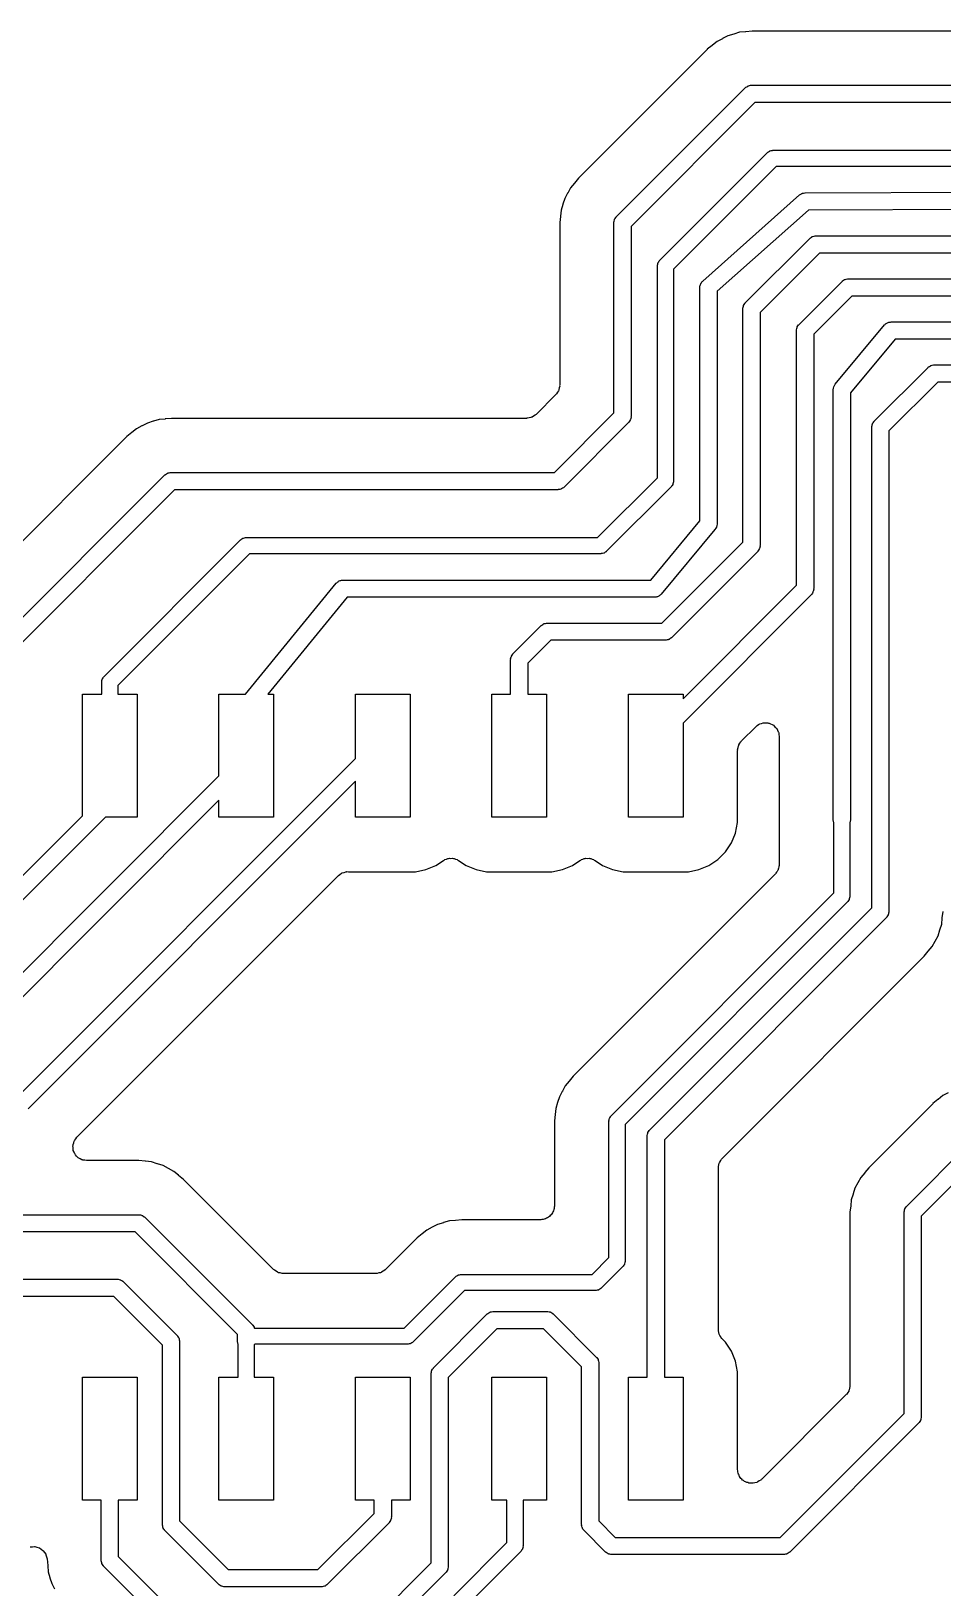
# Model space of a CAD drawing. Extents: x 164 to 228.7, y -128.7 to -69.
# Drawn here: x 196 to 204.48, y -93.69 to -79.22 of the extents above; entities that cross this region are included whole.
import ezdxf

# ---------------------------------------------------------------- set-up
doc = ezdxf.new("R2010")
doc.units = 0
doc.header["$MEASUREMENT"] = 0
doc.layers.add('BLACK', color=7, linetype='CONTINUOUS')

msp = doc.modelspace()

# ---------------------------------------------------------------- linework, layer by layer
at = {"layer": 'Black'}
for p, q in [((202.43, -79.2871), (202.38, -79.313)), ((202.431, -79.2867), (202.43, -79.2871)), ((202.481, -79.2601), (202.431, -79.2865)), ((202.431, -79.2865), (202.431, -79.2867)), ((202.535, -79.2444), (202.481, -79.2601)), ((202.536, -79.244), (202.535, -79.2441)), ((202.535, -79.2441), (202.535, -79.2444)), ((202.59, -79.2278), (202.536, -79.244)), ((202.646, -79.2229), (202.59, -79.2278)), ((202.647, -79.2227), (202.646, -79.2229)), ((202.706, -79.217), (202.647, -79.2228)), ((202.647, -79.2228), (202.647, -79.2227)), ((212.5, -79.217), (202.706, -79.217)), ((202.287, -79.3881), (201.092, -80.5834)), ((202.289, -79.3867), (202.287, -79.3881)), ((202.336, -79.3493), (202.289, -79.3861)), ((202.289, -79.3861), (202.289, -79.3866)), ((202.289, -79.3866), (202.289, -79.3866)), ((202.289, -79.3866), (202.289, -79.3867)), ((202.337, -79.3485), (202.336, -79.3488)), ((202.336, -79.3488), (202.336, -79.3493)), ((202.38, -79.313), (202.337, -79.3485)), ((202.643, -79.7434), (202.646, -79.7414)), ((202.646, -79.7414), (202.649, -79.7387)), ((202.649, -79.7387), (202.658, -79.7335)), ((202.658, -79.7335), (202.666, -79.7275)), ((202.666, -79.7275), (202.67, -79.7266)), ((202.67, -79.7266), (202.673, -79.7248)), ((202.673, -79.7248), (202.683, -79.723)), ((202.683, -79.723), (202.693, -79.7203)), ((202.693, -79.7203), (202.697, -79.7206)), ((202.697, -79.7206), (202.7, -79.72)), ((202.7, -79.72), (212.5, -79.72)), ((201.443, -80.9434), (202.643, -79.7434)), ((202.733, -79.88), (201.58, -81.0331)), ((212.467, -79.88), (202.733, -79.88)), ((201.847, -81.347), (202.847, -80.347)), ((202.847, -80.347), (202.85, -80.3451)), ((202.85, -80.3451), (202.852, -80.3425)), ((202.852, -80.3425), (202.86, -80.3376)), ((202.86, -80.3376), (202.868, -80.332)), ((202.868, -80.332), (202.871, -80.3312)), ((202.871, -80.3312), (202.874, -80.3295)), ((202.874, -80.3295), (202.884, -80.3278)), ((202.884, -80.3278), (202.893, -80.3253)), ((202.893, -80.3253), (202.897, -80.3256)), ((202.897, -80.3256), (202.9, -80.325)), ((202.9, -80.325), (212, -80.325)), ((201.092, -80.5834), (201.054, -80.6292)), ((202.931, -80.475), (201.975, -81.4311)), ((211.969, -80.475), (202.931, -80.475)), ((200.99, -80.724), (200.963, -80.7733)), ((200.991, -80.7234), (200.99, -80.724)), ((201.017, -80.6733), (200.991, -80.7229)), ((200.991, -80.7229), (200.991, -80.7234)), ((201.054, -80.6302), (201.017, -80.6733)), ((201.054, -80.6292), (201.054, -80.6297)), ((201.054, -80.6297), (201.054, -80.6302)), ((202.247, -81.5402), (203.147, -80.7402)), ((203.147, -80.7402), (203.148, -80.7397)), ((203.148, -80.7389), (203.16, -80.7324)), ((203.148, -80.7397), (203.148, -80.7389)), ((203.16, -80.7324), (203.171, -80.7256)), ((203.171, -80.7256), (203.172, -80.7254)), ((203.172, -80.7249), (203.185, -80.7226)), ((203.172, -80.7254), (203.172, -80.7249)), ((203.185, -80.7226), (203.198, -80.72)), ((203.198, -80.72), (203.199, -80.7202)), ((203.199, -80.7202), (203.2, -80.72)), ((203.2, -80.72), (211.828, -80.6929)), ((200.929, -80.8818), (200.924, -80.9377)), ((200.946, -80.8283), (200.929, -80.8818)), ((200.947, -80.827), (200.946, -80.8276)), ((200.946, -80.8276), (200.946, -80.8283)), ((200.963, -80.7733), (200.947, -80.827)), ((203.231, -80.8799), (202.38, -81.6359)), ((211.794, -80.853), (203.231, -80.8799)), ((200.924, -80.939), (200.917, -80.9976)), ((200.917, -80.9976), (200.917, -80.9983)), ((200.917, -80.9983), (200.917, -80.9984)), ((200.917, -80.9984), (200.917, -80.9985)), ((200.917, -80.9985), (200.917, -81.0004)), ((200.917, -81.0004), (200.917, -82.5059)), ((200.924, -80.9377), (200.924, -80.9383)), ((200.924, -80.9383), (200.924, -80.939)), ((201.42, -80.993), (201.423, -80.9829)), ((201.421, -80.9965), (201.42, -80.993)), ((201.42, -81), (201.421, -80.9965)), ((201.42, -82.7669), (201.42, -81)), ((201.423, -80.9829), (201.425, -80.9726)), ((201.425, -80.9726), (201.427, -80.9696)), ((201.427, -80.9662), (201.433, -80.9576)), ((201.427, -80.9696), (201.427, -80.9662)), ((201.433, -80.9576), (201.439, -80.9486)), ((201.439, -80.9486), (201.441, -80.9463)), ((201.441, -80.9463), (201.443, -80.9434)), ((201.58, -81.0331), (201.58, -82.8)), ((202.643, -81.7434), (203.243, -81.1434)), ((203.243, -81.1434), (203.246, -81.1414)), ((203.246, -81.1414), (203.249, -81.1387)), ((203.249, -81.1387), (203.258, -81.1335)), ((203.258, -81.1335), (203.266, -81.1275)), ((203.266, -81.1275), (203.27, -81.1266)), ((203.27, -81.1266), (203.273, -81.1248)), ((203.273, -81.1248), (203.283, -81.123)), ((203.283, -81.123), (203.293, -81.1203)), ((203.293, -81.1203), (203.297, -81.1206)), ((203.297, -81.1206), (203.3, -81.12)), ((203.3, -81.12), (211.6, -81.12)), ((203.333, -81.28), (202.78, -81.8331)), ((211.567, -81.28), (203.333, -81.28)), ((201.825, -81.3935), (201.828, -81.384)), ((201.826, -81.3967), (201.825, -81.3935)), ((201.825, -81.4), (201.826, -81.3967)), ((201.825, -83.3689), (201.825, -81.4)), ((201.828, -81.384), (201.83, -81.3743)), ((201.83, -81.3743), (201.831, -81.3715)), ((201.831, -81.3715), (201.832, -81.3683)), ((201.832, -81.3683), (201.838, -81.3603)), ((201.838, -81.3603), (201.843, -81.3518)), ((201.843, -81.3518), (201.845, -81.3497)), ((201.845, -81.3497), (201.847, -81.347)), ((201.975, -81.4311), (201.975, -83.4)), ((202.22, -81.6), (202.221, -81.5942)), ((202.22, -83.771), (202.22, -81.6)), ((202.221, -81.5884), (202.223, -81.5806)), ((202.221, -81.5942), (202.221, -81.5884)), ((202.223, -81.5806), (202.225, -81.5726)), ((202.225, -81.5726), (202.228, -81.5676)), ((202.228, -81.5676), (202.23, -81.562)), ((202.23, -81.562), (202.235, -81.5556)), ((202.235, -81.5556), (202.239, -81.5486)), ((202.239, -81.5486), (202.243, -81.5448)), ((202.243, -81.5448), (202.247, -81.5402)), ((203.143, -81.9434), (203.543, -81.5434)), ((203.543, -81.5434), (203.546, -81.5414)), ((203.546, -81.5414), (203.549, -81.5387)), ((203.549, -81.5387), (203.558, -81.5335)), ((203.558, -81.5335), (203.566, -81.5275)), ((203.566, -81.5275), (203.57, -81.5266)), ((203.57, -81.5266), (203.573, -81.5248)), ((203.573, -81.5248), (203.583, -81.523)), ((203.583, -81.523), (203.593, -81.5203)), ((203.593, -81.5203), (203.597, -81.5206)), ((203.597, -81.5206), (203.6, -81.52)), ((203.6, -81.52), (211.4, -81.52)), ((202.38, -81.6359), (202.38, -83.8)), ((202.627, -81.7662), (202.633, -81.7576)), ((202.627, -81.7696), (202.627, -81.7662)), ((202.633, -81.7576), (202.639, -81.7486)), ((202.639, -81.7486), (202.641, -81.7463)), ((202.641, -81.7463), (202.643, -81.7434)), ((203.633, -81.68), (203.28, -82.0331)), ((211.367, -81.68), (203.633, -81.68)), ((202.62, -81.793), (202.623, -81.7829)), ((202.621, -81.7965), (202.62, -81.793)), ((202.62, -81.8), (202.621, -81.7965)), ((202.62, -83.9669), (202.62, -81.8)), ((202.623, -81.7829), (202.625, -81.7726)), ((202.625, -81.7726), (202.627, -81.7696)), ((202.78, -81.8331), (202.78, -84)), ((203.12, -81.993), (203.123, -81.9829)), ((203.121, -81.9965), (203.12, -81.993)), ((203.12, -82), (203.121, -81.9965)), ((203.12, -84.3669), (203.12, -82)), ((203.123, -81.9829), (203.125, -81.9726)), ((203.125, -81.9726), (203.127, -81.9696)), ((203.127, -81.9662), (203.133, -81.9576)), ((203.127, -81.9696), (203.127, -81.9662)), ((203.133, -81.9576), (203.139, -81.9486)), ((203.139, -81.9486), (203.141, -81.9463)), ((203.141, -81.9463), (203.143, -81.9434)), ((203.28, -82.0331), (203.28, -84.4)), ((203.48, -82.4996), (203.939, -81.9488)), ((203.939, -81.9488), (203.944, -81.9442)), ((203.944, -81.9442), (203.949, -81.9387)), ((203.949, -81.9387), (203.955, -81.9353)), ((203.955, -81.9353), (203.96, -81.9309)), ((203.96, -81.9309), (203.966, -81.9284)), ((203.966, -81.9284), (203.973, -81.9248)), ((203.973, -81.9248), (203.979, -81.9236)), ((203.979, -81.9236), (203.986, -81.9213)), ((203.986, -81.9213), (203.993, -81.9212)), ((203.993, -81.9212), (204, -81.92)), ((204, -81.92), (211.2, -81.92)), ((204.037, -82.08), (203.621, -82.5798)), ((211.167, -82.08), (204.037, -82.08)), ((203.843, -82.8434), (204.343, -82.3434)), ((204.343, -82.3434), (204.346, -82.3414)), ((204.346, -82.3414), (204.349, -82.3387)), ((204.349, -82.3387), (204.358, -82.3335)), ((204.358, -82.3335), (204.366, -82.3275)), ((204.366, -82.3275), (204.37, -82.3266)), ((204.37, -82.3266), (204.373, -82.3248)), ((204.373, -82.3248), (204.383, -82.323)), ((204.383, -82.323), (204.393, -82.3203)), ((204.393, -82.3203), (204.397, -82.3206)), ((204.397, -82.3206), (204.4, -82.32)), ((204.4, -82.32), (211.1, -82.32)), ((204.433, -82.48), (203.98, -82.9331)), ((211.067, -82.48), (204.433, -82.48)), ((200.88, -82.5957), (200.696, -82.7798)), ((200.883, -82.5911), (200.88, -82.5957)), ((200.887, -82.5875), (200.883, -82.5911)), ((200.896, -82.5732), (200.887, -82.5875)), ((200.905, -82.5596), (200.896, -82.5732)), ((200.907, -82.5542), (200.905, -82.5596)), ((200.909, -82.5493), (200.907, -82.5542)), ((200.912, -82.533), (200.909, -82.5493)), ((200.917, -82.517), (200.912, -82.533)), ((200.917, -82.5059), (200.916, -82.5114)), ((200.916, -82.5114), (200.917, -82.517)), ((203.461, -82.5508), (203.463, -82.5374)), ((203.461, -86.55), (203.461, -82.5508)), ((203.463, -82.5374), (203.466, -82.5237)), ((203.466, -82.5235), (203.473, -82.5116)), ((203.466, -82.5236), (203.466, -82.5235)), ((203.466, -82.5237), (203.466, -82.5236)), ((203.473, -82.5116), (203.48, -82.4996)), ((203.621, -82.5798), (203.621, -86.55)), ((200.696, -82.7798), (200.691, -82.783)), ((200.867, -83.32), (201.42, -82.7669)), ((196.98, -82.913), (196.937, -82.9485)), ((197.03, -82.8871), (196.98, -82.913)), ((197.031, -82.8867), (197.03, -82.8871)), ((197.081, -82.8601), (197.031, -82.8865)), ((197.031, -82.8865), (197.031, -82.8867)), ((197.135, -82.8444), (197.081, -82.8601)), ((197.136, -82.844), (197.135, -82.8441)), ((197.135, -82.8441), (197.135, -82.8444)), ((197.19, -82.8278), (197.136, -82.844)), ((197.246, -82.8229), (197.19, -82.8278)), ((197.247, -82.8228), (197.246, -82.8227)), ((197.246, -82.8227), (197.246, -82.8229)), ((197.306, -82.817), (197.247, -82.8228)), ((200.606, -82.817), (197.306, -82.817)), ((200.611, -82.816), (200.606, -82.817)), ((200.617, -82.8165), (200.611, -82.816)), ((200.633, -82.8122), (200.617, -82.8165)), ((200.649, -82.8093), (200.633, -82.8122)), ((200.654, -82.8065), (200.649, -82.8093)), ((200.66, -82.8051), (200.654, -82.8065)), ((200.673, -82.7956), (200.66, -82.8051)), ((200.688, -82.7873), (200.673, -82.7956)), ((200.691, -82.783), (200.688, -82.7873)), ((201.557, -82.8566), (200.957, -83.4566)), ((201.559, -82.8537), (201.557, -82.8566)), ((201.561, -82.8514), (201.559, -82.8537)), ((201.567, -82.8424), (201.561, -82.8514)), ((201.573, -82.8338), (201.567, -82.8424)), ((201.575, -82.8274), (201.573, -82.8304)), ((201.573, -82.8304), (201.573, -82.8338)), ((201.577, -82.8171), (201.575, -82.8274)), ((201.58, -82.807), (201.577, -82.8171)), ((201.58, -82.8), (201.579, -82.8035)), ((201.579, -82.8035), (201.58, -82.807)), ((203.82, -82.893), (203.823, -82.8829)), ((203.821, -82.8965), (203.82, -82.893)), ((203.82, -82.9), (203.821, -82.8965)), ((203.82, -87.3669), (203.82, -82.9)), ((203.823, -82.8829), (203.825, -82.8726)), ((203.825, -82.8726), (203.827, -82.8696)), ((203.827, -82.8662), (203.833, -82.8576)), ((203.827, -82.8696), (203.827, -82.8662)), ((203.833, -82.8576), (203.839, -82.8486)), ((203.839, -82.8486), (203.841, -82.8463)), ((203.841, -82.8463), (203.843, -82.8434)), ((196.887, -82.988), (195.052, -84.8234)), ((196.889, -82.9867), (196.887, -82.988)), ((196.936, -82.9493), (196.889, -82.9861)), ((196.889, -82.9861), (196.889, -82.9866)), ((196.889, -82.9866), (196.889, -82.9866)), ((196.889, -82.9866), (196.889, -82.9867)), ((196.937, -82.9485), (196.936, -82.9488)), ((196.936, -82.9488), (196.936, -82.9493)), ((203.98, -82.9331), (203.98, -87.4)), ((195.403, -85.1834), (197.243, -83.3434)), ((197.243, -83.3434), (197.246, -83.3414)), ((197.246, -83.3414), (197.249, -83.3387)), ((197.249, -83.3387), (197.258, -83.3335)), ((197.258, -83.3335), (197.266, -83.3275)), ((197.266, -83.3275), (197.27, -83.3266)), ((197.27, -83.3266), (197.273, -83.3248)), ((197.273, -83.3248), (197.283, -83.323)), ((197.283, -83.323), (197.293, -83.3203)), ((197.293, -83.3203), (197.297, -83.3206)), ((197.297, -83.3206), (197.3, -83.32)), ((197.3, -83.32), (200.867, -83.32)), ((197.333, -83.48), (195.54, -85.2731)), ((200.9, -83.48), (197.333, -83.48)), ((200.903, -83.4794), (200.9, -83.48)), ((200.907, -83.4797), (200.903, -83.4794)), ((200.917, -83.477), (200.907, -83.4797)), ((200.927, -83.4752), (200.917, -83.477)), ((200.93, -83.4734), (200.927, -83.4752)), ((200.934, -83.4725), (200.93, -83.4734)), ((200.942, -83.4665), (200.934, -83.4725)), ((200.951, -83.4613), (200.942, -83.4665)), ((200.954, -83.4586), (200.951, -83.4613)), ((200.957, -83.4566), (200.954, -83.4586)), ((201.269, -83.925), (201.825, -83.3689)), ((201.953, -83.453), (201.353, -84.053)), ((201.955, -83.4503), (201.953, -83.453)), ((201.957, -83.4482), (201.955, -83.4503)), ((201.962, -83.4397), (201.957, -83.4482)), ((201.968, -83.4317), (201.962, -83.4397)), ((201.969, -83.4285), (201.968, -83.4317)), ((201.97, -83.4257), (201.969, -83.4285)), ((201.972, -83.416), (201.97, -83.4257)), ((201.975, -83.4065), (201.972, -83.416)), ((201.975, -83.4), (201.974, -83.4033)), ((201.974, -83.4033), (201.975, -83.4065)), ((201.763, -84.32), (202.22, -83.771)), ((197.952, -83.9425), (197.96, -83.9376)), ((197.96, -83.9376), (197.968, -83.932)), ((197.968, -83.932), (197.971, -83.9312)), ((197.971, -83.9312), (197.974, -83.9295)), ((197.974, -83.9295), (197.984, -83.9278)), ((197.984, -83.9278), (197.993, -83.9253)), ((197.993, -83.9253), (197.997, -83.9256)), ((197.997, -83.9256), (198, -83.925)), ((198, -83.925), (201.269, -83.925)), ((202.361, -83.8514), (201.861, -84.4512)), ((202.368, -83.8393), (202.361, -83.8512)), ((202.361, -83.8512), (202.361, -83.8514)), ((202.375, -83.8274), (202.368, -83.8393)), ((202.378, -83.8134), (202.375, -83.8271)), ((202.375, -83.8271), (202.375, -83.8272)), ((202.375, -83.8272), (202.375, -83.8274)), ((202.38, -83.8), (202.378, -83.8134)), ((196.677, -85.217), (197.947, -83.947)), ((198.031, -84.075), (196.805, -85.3011)), ((197.947, -83.947), (197.95, -83.9451)), ((197.95, -83.9451), (197.952, -83.9425)), ((201.3, -84.075), (198.031, -84.075)), ((201.303, -84.0744), (201.3, -84.075)), ((201.307, -84.0747), (201.303, -84.0744)), ((201.316, -84.0722), (201.307, -84.0747)), ((201.326, -84.0705), (201.316, -84.0722)), ((201.329, -84.0688), (201.326, -84.0705)), ((201.332, -84.068), (201.329, -84.0688)), ((201.34, -84.0624), (201.332, -84.068)), ((201.348, -84.0575), (201.34, -84.0624)), ((201.35, -84.0549), (201.348, -84.0575)), ((201.353, -84.053), (201.35, -84.0549)), ((201.867, -84.72), (202.62, -83.9669)), ((202.757, -84.0566), (201.957, -84.8566)), ((202.759, -84.0537), (202.757, -84.0566)), ((202.761, -84.0514), (202.759, -84.0537)), ((202.767, -84.0424), (202.761, -84.0514)), ((202.773, -84.0338), (202.767, -84.0424)), ((202.775, -84.0274), (202.773, -84.0304)), ((202.773, -84.0304), (202.773, -84.0338)), ((202.777, -84.0171), (202.775, -84.0274)), ((202.78, -84.007), (202.777, -84.0171)), ((202.78, -84), (202.779, -84.0035)), ((202.779, -84.0035), (202.78, -84.007)), ((197.994, -85.3805), (198.838, -84.3493)), ((198.838, -84.3493), (198.844, -84.3445)), ((198.844, -84.3445), (198.849, -84.3387)), ((198.849, -84.3387), (198.854, -84.3355)), ((198.854, -84.3355), (198.859, -84.3312)), ((198.859, -84.3312), (198.866, -84.3286)), ((198.866, -84.3286), (198.873, -84.3248)), ((198.873, -84.3248), (198.879, -84.3237)), ((198.879, -84.3237), (198.885, -84.3214)), ((198.885, -84.3214), (198.893, -84.3213)), ((198.893, -84.3213), (198.9, -84.32)), ((198.9, -84.32), (201.763, -84.32)), ((202.064, -85.4229), (203.12, -84.3669)), ((198.938, -84.48), (198.201, -85.3805)), ((201.8, -84.48), (198.938, -84.48)), ((201.807, -84.4788), (201.8, -84.48)), ((201.814, -84.4787), (201.807, -84.4788)), ((201.821, -84.4764), (201.814, -84.4787)), ((201.827, -84.4752), (201.821, -84.4764)), ((201.834, -84.4716), (201.827, -84.4752)), ((201.84, -84.4691), (201.834, -84.4716)), ((201.845, -84.4647), (201.84, -84.4691)), ((201.851, -84.4613), (201.845, -84.4647)), ((201.856, -84.4558), (201.851, -84.4613)), ((201.861, -84.4512), (201.856, -84.4558)), ((203.257, -84.4566), (202.064, -85.6491)), ((203.259, -84.4537), (203.257, -84.4566)), ((203.261, -84.4514), (203.259, -84.4537)), ((203.267, -84.4424), (203.261, -84.4514)), ((203.273, -84.4338), (203.267, -84.4424)), ((203.275, -84.4274), (203.273, -84.4304)), ((203.273, -84.4304), (203.273, -84.4338)), ((203.277, -84.4171), (203.275, -84.4274)), ((203.28, -84.407), (203.277, -84.4171)), ((203.28, -84.4), (203.279, -84.4035)), ((203.279, -84.4035), (203.28, -84.407)), ((200.483, -85.0034), (200.743, -84.7434)), ((200.743, -84.7434), (200.746, -84.7414)), ((200.746, -84.7414), (200.749, -84.7387)), ((200.749, -84.7387), (200.758, -84.7335)), ((200.758, -84.7335), (200.766, -84.7275)), ((200.766, -84.7275), (200.77, -84.7266)), ((200.77, -84.7266), (200.773, -84.7248)), ((200.773, -84.7248), (200.783, -84.723)), ((200.783, -84.723), (200.793, -84.7203)), ((200.793, -84.7203), (200.797, -84.7206)), ((200.797, -84.7206), (200.8, -84.72)), ((200.8, -84.72), (201.867, -84.72)), ((200.833, -84.88), (200.62, -85.0931)), ((201.9, -84.88), (200.833, -84.88)), ((201.903, -84.8794), (201.9, -84.88)), ((201.907, -84.8797), (201.903, -84.8794)), ((201.917, -84.877), (201.907, -84.8797)), ((201.927, -84.8752), (201.917, -84.877)), ((201.93, -84.8734), (201.927, -84.8752)), ((201.934, -84.8725), (201.93, -84.8734)), ((201.942, -84.8665), (201.934, -84.8725)), ((201.951, -84.8613), (201.942, -84.8665)), ((201.954, -84.8586), (201.951, -84.8613)), ((201.957, -84.8566), (201.954, -84.8586)), ((200.46, -85.053), (200.463, -85.0429)), ((200.461, -85.0565), (200.46, -85.053)), ((200.46, -85.06), (200.461, -85.0565)), ((200.46, -85.3805), (200.46, -85.06)), ((200.463, -85.0429), (200.465, -85.0326)), ((200.465, -85.0326), (200.467, -85.0296)), ((200.467, -85.0262), (200.473, -85.0176)), ((200.467, -85.0296), (200.467, -85.0262)), ((200.473, -85.0176), (200.479, -85.0086)), ((200.479, -85.0086), (200.481, -85.0063)), ((200.481, -85.0063), (200.483, -85.0034)), ((200.62, -85.0931), (200.62, -85.3805)), ((196.66, -85.2443), (196.661, -85.2415)), ((196.661, -85.2415), (196.662, -85.2383)), ((196.662, -85.2383), (196.668, -85.2303)), ((196.668, -85.2303), (196.673, -85.2218)), ((196.673, -85.2218), (196.675, -85.2197)), ((196.675, -85.2197), (196.677, -85.217)), ((196.476, -86.5109), (196.476, -85.3805)), ((196.476, -85.3805), (196.655, -85.3805)), ((196.655, -85.2635), (196.658, -85.254)), ((196.656, -85.2667), (196.655, -85.2635)), ((196.655, -85.27), (196.656, -85.2667)), ((196.655, -85.3805), (196.655, -85.27)), ((196.658, -85.254), (196.66, -85.2443)), ((196.805, -85.3011), (196.805, -85.3805)), ((196.805, -85.3805), (196.984, -85.3805)), ((196.984, -85.3805), (196.984, -86.5235)), ((197.746, -86.1409), (197.746, -85.3805)), ((197.746, -85.3805), (197.994, -85.3805)), ((198.201, -85.3805), (198.254, -85.3805)), ((198.254, -85.3805), (198.254, -86.5235)), ((199.016, -85.9779), (199.016, -85.3805)), ((199.016, -85.3805), (199.524, -85.3805)), ((199.524, -85.3805), (199.524, -86.5235)), ((200.286, -86.5235), (200.286, -85.3805)), ((200.286, -85.3805), (200.46, -85.3805)), ((200.62, -85.3805), (200.794, -85.3805)), ((200.794, -85.3805), (200.794, -86.5235)), ((201.556, -86.5235), (201.556, -85.3805)), ((201.556, -85.3805), (202.064, -85.3805)), ((202.064, -85.3805), (202.064, -85.4229)), ((202.064, -85.6491), (202.064, -86.5235)), ((202.741, -85.6833), (202.755, -85.6738)), ((202.755, -85.6738), (202.767, -85.6631)), ((202.767, -85.6631), (202.773, -85.6612)), ((202.773, -85.6612), (202.777, -85.658)), ((202.777, -85.658), (202.793, -85.6537)), ((202.793, -85.6537), (202.809, -85.648)), ((202.809, -85.648), (202.815, -85.648)), ((202.815, -85.648), (202.82, -85.6466)), ((202.82, -85.6466), (202.836, -85.648)), ((202.836, -85.648), (202.853, -85.648)), ((202.853, -85.648), (202.858, -85.6499)), ((202.858, -85.6499), (202.864, -85.6504)), ((202.864, -85.6504), (202.879, -85.6574)), ((202.879, -85.6574), (202.894, -85.6631)), ((202.894, -85.6631), (202.899, -85.6667)), ((202.899, -85.6667), (202.904, -85.6691)), ((202.904, -85.6691), (202.916, -85.6808)), ((202.602, -85.8235), (202.606, -85.8199)), ((202.606, -85.8199), (202.609, -85.8153)), ((202.609, -85.8153), (202.741, -85.6833)), ((202.916, -85.6808), (202.928, -85.6915)), ((202.928, -85.6915), (202.931, -85.6963)), ((202.931, -85.6963), (202.935, -85.7003)), ((202.935, -85.7003), (202.942, -85.7153)), ((202.942, -85.7153), (202.95, -85.7297)), ((202.95, -85.7297), (202.951, -85.7352)), ((202.951, -85.7352), (202.954, -85.7402)), ((202.954, -85.7402), (202.955, -85.7568)), ((202.955, -85.7568), (202.958, -85.7731)), ((202.958, -85.7731), (202.958, -86.9649)), ((202.572, -85.894), (202.577, -85.878)), ((202.573, -85.8996), (202.572, -85.894)), ((202.572, -85.9051), (202.573, -85.8996)), ((202.572, -86.5735), (202.572, -85.9051)), ((202.577, -85.878), (202.58, -85.8617)), ((202.58, -85.8617), (202.582, -85.8568)), ((202.582, -85.8568), (202.584, -85.8514)), ((202.584, -85.8514), (202.593, -85.8378)), ((202.593, -85.8378), (202.602, -85.8235)), ((195.874, -89.12), (199.016, -85.9779)), ((195.267, -88.62), (197.746, -86.1409)), ((199.016, -86.1901), (195.971, -89.2349)), ((199.016, -86.5235), (199.016, -86.1901)), ((197.746, -86.3671), (195.357, -88.7566)), ((197.746, -86.5235), (197.746, -86.3671)), ((194.967, -88.02), (196.476, -86.5109)), ((196.69, -86.5235), (195.057, -88.1566)), ((196.984, -86.5235), (196.69, -86.5235)), ((198.254, -86.5235), (197.746, -86.5235)), ((199.524, -86.5235), (199.016, -86.5235)), ((200.794, -86.5235), (200.286, -86.5235)), ((202.064, -86.5235), (201.556, -86.5235)), ((202.514, -86.7641), (202.552, -86.6717)), ((202.552, -86.6717), (202.572, -86.5735)), ((203.466, -86.5774), (203.461, -86.55)), ((203.466, -86.5777), (203.466, -86.5774)), ((203.466, -87.2279), (203.466, -86.5777)), ((203.621, -86.55), (203.616, -86.5774)), ((203.616, -86.5774), (203.616, -86.5777)), ((203.616, -86.5777), (203.616, -87.259)), ((202.459, -86.8473), (202.514, -86.7641)), ((199.672, -87.012), (199.765, -86.9737)), ((199.765, -86.9737), (199.834, -86.927)), ((199.834, -86.927), (199.842, -86.9237)), ((199.842, -86.9237), (199.849, -86.9187)), ((199.849, -86.9187), (199.862, -86.9149)), ((199.862, -86.9149), (199.875, -86.9093)), ((199.875, -86.9093), (199.883, -86.9087)), ((199.883, -86.9087), (199.891, -86.9064)), ((199.891, -86.9064), (199.905, -86.9073)), ((199.905, -86.9073), (199.919, -86.9064)), ((199.919, -86.9064), (199.927, -86.9087)), ((199.927, -86.9087), (199.935, -86.9093)), ((199.935, -86.9093), (199.948, -86.9149)), ((199.948, -86.9149), (199.961, -86.9187)), ((199.961, -86.9187), (199.968, -86.9237)), ((199.968, -86.9237), (199.976, -86.927)), ((199.976, -86.927), (200.045, -86.9737)), ((200.045, -86.9737), (200.138, -87.012)), ((200.942, -87.012), (201.035, -86.9737)), ((201.035, -86.9737), (201.104, -86.927)), ((201.104, -86.927), (201.112, -86.9237)), ((201.112, -86.9237), (201.119, -86.9187)), ((201.119, -86.9187), (201.132, -86.9149)), ((201.132, -86.9149), (201.145, -86.9093)), ((201.145, -86.9093), (201.153, -86.9087)), ((201.153, -86.9087), (201.161, -86.9064)), ((201.161, -86.9064), (201.175, -86.9073)), ((201.175, -86.9073), (201.189, -86.9064)), ((201.189, -86.9064), (201.197, -86.9087)), ((201.197, -86.9087), (201.205, -86.9093)), ((201.205, -86.9093), (201.218, -86.9149)), ((201.218, -86.9149), (201.231, -86.9187)), ((201.231, -86.9187), (201.238, -86.9237)), ((201.238, -86.9237), (201.246, -86.927)), ((201.246, -86.927), (201.315, -86.9737)), ((201.315, -86.9737), (201.408, -87.012)), ((202.212, -87.012), (202.305, -86.9737)), ((202.305, -86.9737), (202.388, -86.9181)), ((202.388, -86.9181), (202.459, -86.8473)), ((202.958, -86.976), (202.956, -86.9814)), ((202.958, -86.9649), (202.957, -86.9704)), ((202.957, -86.9704), (202.958, -86.976)), ((196.424, -89.5002), (198.857, -87.0674)), ((198.857, -87.0674), (198.872, -87.0571)), ((198.872, -87.0571), (198.886, -87.0458)), ((198.886, -87.0458), (198.89, -87.0445)), ((198.89, -87.0445), (198.893, -87.0421)), ((198.893, -87.0421), (198.911, -87.0374)), ((198.911, -87.0374), (198.928, -87.0317)), ((198.928, -87.0317), (198.932, -87.0318)), ((198.932, -87.0318), (198.936, -87.0307)), ((198.936, -87.0307), (198.951, -87.032)), ((198.951, -87.032), (198.953, -87.0315)), ((198.953, -87.0315), (199.574, -87.0315)), ((199.574, -87.0315), (199.672, -87.012)), ((200.138, -87.012), (200.236, -87.0315)), ((200.236, -87.0315), (200.844, -87.0315)), ((200.844, -87.0315), (200.942, -87.012)), ((202.921, -87.0547), (201.042, -88.9334)), ((201.408, -87.012), (201.506, -87.0315)), ((201.506, -87.0315), (202.114, -87.0315)), ((202.114, -87.0315), (202.212, -87.012)), ((202.924, -87.0501), (202.921, -87.0547)), ((202.928, -87.0466), (202.924, -87.0501)), ((202.934, -87.0369), (202.928, -87.0466)), ((202.941, -87.0284), (202.934, -87.0369)), ((202.943, -87.0232), (202.941, -87.0284)), ((202.946, -87.0186), (202.943, -87.0232)), ((202.948, -87.0132), (202.946, -87.0186)), ((202.95, -87.0084), (202.948, -87.0132)), ((202.952, -86.9974), (202.95, -87.0084)), ((202.956, -86.987), (202.952, -86.9974)), ((202.956, -86.9814), (202.956, -86.987)), ((201.397, -89.297), (203.466, -87.2279)), ((203.616, -87.2656), (203.613, -87.275)), ((203.616, -87.259), (203.615, -87.2623)), ((203.615, -87.2623), (203.616, -87.2656)), ((203.594, -87.312), (201.525, -89.3811)), ((201.753, -89.4334), (203.82, -87.3669)), ((203.596, -87.3093), (203.594, -87.312)), ((203.598, -87.3072), (203.596, -87.3093)), ((203.603, -87.2987), (203.598, -87.3072)), ((203.609, -87.2907), (203.603, -87.2987)), ((203.61, -87.2875), (203.609, -87.2907)), ((203.611, -87.2847), (203.61, -87.2875)), ((203.613, -87.275), (203.611, -87.2847)), ((203.98, -87.407), (203.977, -87.4171)), ((203.98, -87.4), (203.979, -87.4035)), ((203.979, -87.4035), (203.98, -87.407)), ((204.476, -87.461), (204.483, -87.4024)), ((203.957, -87.4566), (201.89, -89.5231)), ((203.959, -87.4537), (203.957, -87.4566)), ((203.961, -87.4514), (203.959, -87.4537)), ((203.967, -87.4424), (203.961, -87.4514)), ((203.973, -87.4338), (203.967, -87.4424)), ((203.975, -87.4274), (203.973, -87.4304)), ((203.973, -87.4304), (203.973, -87.4338)), ((203.977, -87.4171), (203.975, -87.4274)), ((204.454, -87.5718), (204.471, -87.5182)), ((204.471, -87.5182), (204.476, -87.4623)), ((204.476, -87.4617), (204.476, -87.461)), ((204.476, -87.4623), (204.476, -87.4617)), ((204.383, -87.7267), (204.409, -87.6772)), ((204.409, -87.6767), (204.41, -87.676)), ((204.409, -87.6772), (204.409, -87.6767)), ((204.41, -87.676), (204.437, -87.6267)), ((204.437, -87.6267), (204.453, -87.573)), ((204.453, -87.5724), (204.454, -87.5718)), ((204.453, -87.573), (204.453, -87.5724)), ((202.43, -89.6943), (204.308, -87.8166)), ((204.308, -87.8166), (204.345, -87.7708)), ((204.345, -87.7708), (204.346, -87.7704)), ((204.346, -87.7698), (204.383, -87.7267)), ((204.346, -87.7704), (204.346, -87.7698)), ((201.004, -88.9802), (200.967, -89.0233)), ((201.042, -88.9334), (201.004, -88.9792)), ((201.004, -88.9792), (201.004, -88.9797)), ((201.004, -88.9797), (201.004, -88.9802)), ((200.913, -89.1233), (200.897, -89.177)), ((200.94, -89.074), (200.913, -89.1233)), ((200.941, -89.0734), (200.94, -89.074)), ((200.967, -89.0233), (200.941, -89.0729)), ((200.941, -89.0729), (200.941, -89.0734)), ((204.436, -89.1493), (204.389, -89.1861)), ((204.437, -89.1485), (204.436, -89.1488)), ((204.436, -89.1488), (204.436, -89.1493)), ((204.48, -89.113), (204.437, -89.1485)), ((204.53, -89.0871), (204.48, -89.113)), ((200.874, -89.289), (200.867, -89.3476)), ((200.879, -89.2318), (200.874, -89.2877)), ((200.874, -89.2877), (200.874, -89.2883)), ((200.874, -89.2883), (200.874, -89.289)), ((200.896, -89.1783), (200.879, -89.2318)), ((200.897, -89.177), (200.896, -89.1776)), ((200.896, -89.1776), (200.896, -89.1783)), ((204.387, -89.1881), (203.792, -89.7834)), ((204.389, -89.1867), (204.387, -89.1881)), ((204.389, -89.1861), (204.389, -89.1866)), ((204.389, -89.1866), (204.389, -89.1866)), ((204.389, -89.1866), (204.389, -89.1867)), ((200.867, -89.3476), (200.867, -89.3483)), ((200.867, -89.3483), (200.867, -89.3484)), ((200.867, -89.3484), (200.867, -89.3485)), ((200.867, -89.3485), (200.867, -89.3504)), ((200.867, -89.3504), (200.867, -90.14)), ((201.375, -89.3435), (201.378, -89.334)), ((201.376, -89.3467), (201.375, -89.3435)), ((201.375, -89.35), (201.376, -89.3467)), ((201.375, -90.6189), (201.375, -89.35)), ((201.378, -89.334), (201.38, -89.3243)), ((201.38, -89.3243), (201.381, -89.3215)), ((201.381, -89.3215), (201.382, -89.3183)), ((201.382, -89.3183), (201.388, -89.3103)), ((201.388, -89.3103), (201.393, -89.3018)), ((201.393, -89.3018), (201.395, -89.2997)), ((201.395, -89.2997), (201.397, -89.297)), ((201.525, -89.3811), (201.525, -90.65)), ((201.743, -89.4476), (201.749, -89.4386)), ((201.749, -89.4386), (201.751, -89.4363)), ((201.751, -89.4363), (201.753, -89.4334)), ((196.388, -89.5789), (196.389, -89.5735)), ((196.389, -89.5955), (196.388, -89.5789)), ((196.389, -89.5679), (196.395, -89.5524)), ((196.389, -89.5735), (196.389, -89.5679)), ((196.395, -89.5524), (196.399, -89.5363)), ((196.399, -89.5363), (196.402, -89.5318)), ((196.402, -89.5318), (196.404, -89.5265)), ((196.404, -89.5265), (196.415, -89.5138)), ((196.415, -89.5138), (196.424, -89.5002)), ((201.73, -89.483), (201.733, -89.4729)), ((201.731, -89.4865), (201.73, -89.483)), ((201.73, -89.49), (201.731, -89.4865)), ((201.73, -91.7305), (201.73, -89.49)), ((201.733, -89.4729), (201.735, -89.4626)), ((201.735, -89.4626), (201.737, -89.4596)), ((201.737, -89.4562), (201.743, -89.4476)), ((201.737, -89.4596), (201.737, -89.4562)), ((201.89, -89.5231), (201.89, -91.7305)), ((204.143, -90.1434), (204.743, -89.5434)), ((196.389, -89.6121), (196.389, -89.5955)), ((196.391, -89.6173), (196.389, -89.6121)), ((196.391, -89.6229), (196.391, -89.6173)), ((196.398, -89.6379), (196.391, -89.6229)), ((196.404, -89.6535), (196.398, -89.6379)), ((196.408, -89.6578), (196.404, -89.6535)), ((196.41, -89.6628), (196.408, -89.6578)), ((196.422, -89.6746), (196.41, -89.6628)), ((196.432, -89.6873), (196.422, -89.6746)), ((196.437, -89.6901), (196.432, -89.6873)), ((196.441, -89.694), (196.437, -89.6901)), ((196.456, -89.701), (196.441, -89.694)), ((196.471, -89.7093), (196.456, -89.701)), ((196.476, -89.7103), (196.471, -89.7093)), ((196.481, -89.7127), (196.476, -89.7103)), ((196.498, -89.7141), (196.481, -89.7127)), ((196.514, -89.717), (196.498, -89.7141)), ((197, -89.717), (196.514, -89.717)), ((197.001, -89.717), (197, -89.717)), ((197.002, -89.717), (197.001, -89.717)), ((197.061, -89.7236), (197.002, -89.717)), ((197.002, -89.717), (197.002, -89.717)), ((197.002, -89.717), (197.002, -89.717)), ((197.062, -89.7236), (197.061, -89.7236)), ((197.062, -89.7237), (197.062, -89.7236)), ((197.118, -89.7294), (197.062, -89.7237)), ((202.405, -89.7304), (202.414, -89.7168)), ((202.414, -89.7168), (202.423, -89.7025)), ((202.423, -89.7025), (202.427, -89.6989)), ((202.427, -89.6989), (202.43, -89.6943)), ((204.833, -89.68), (204.28, -90.2331)), ((197.172, -89.7464), (197.118, -89.7294)), ((197.172, -89.7465), (197.172, -89.7464)), ((197.173, -89.7468), (197.172, -89.7465)), ((197.227, -89.7632), (197.173, -89.7468)), ((197.276, -89.7903), (197.227, -89.7632)), ((197.277, -89.7905), (197.276, -89.7903)), ((197.277, -89.7909), (197.277, -89.7905)), ((197.327, -89.8175), (197.277, -89.7909)), ((197.37, -89.8536), (197.327, -89.8175)), ((197.37, -89.854), (197.37, -89.8536)), ((197.371, -89.8545), (197.37, -89.854)), ((197.417, -89.8921), (197.371, -89.8545)), ((202.393, -89.773), (202.398, -89.757)), ((202.394, -89.7786), (202.393, -89.773)), ((202.393, -89.7841), (202.394, -89.7786)), ((202.393, -91.2885), (202.393, -89.7841)), ((202.398, -89.757), (202.401, -89.7407)), ((202.401, -89.7407), (202.403, -89.7358)), ((202.403, -89.7358), (202.405, -89.7304)), ((203.717, -89.8733), (203.691, -89.9229)), ((203.754, -89.8302), (203.717, -89.8733)), ((203.792, -89.7834), (203.754, -89.8292)), ((203.754, -89.8292), (203.754, -89.8297)), ((203.754, -89.8297), (203.754, -89.8302)), ((198.254, -90.7298), (197.417, -89.8921)), ((203.663, -89.9733), (203.647, -90.027)), ((203.69, -89.924), (203.663, -89.9733)), ((203.691, -89.9234), (203.69, -89.924)), ((203.691, -89.9229), (203.691, -89.9234)), ((200.865, -90.1621), (200.861, -90.1725)), ((200.867, -90.14), (200.865, -90.1509)), ((200.865, -90.1509), (200.865, -90.1621)), ((203.624, -90.139), (203.617, -90.1976)), ((203.629, -90.0818), (203.624, -90.1377)), ((203.624, -90.1377), (203.624, -90.1383)), ((203.624, -90.1383), (203.624, -90.139)), ((203.646, -90.0283), (203.629, -90.0818)), ((203.647, -90.027), (203.646, -90.0276)), ((203.646, -90.0276), (203.646, -90.0283)), ((204.127, -90.1662), (204.133, -90.1576)), ((204.133, -90.1576), (204.139, -90.1486)), ((204.139, -90.1486), (204.141, -90.1463)), ((204.141, -90.1463), (204.143, -90.1434)), ((191.871, -90.22), (197, -90.22)), ((197, -90.22), (197.003, -90.2206)), ((197.003, -90.2206), (197.007, -90.2203)), ((197.007, -90.2203), (197.017, -90.223)), ((197.017, -90.223), (197.027, -90.2248)), ((197.027, -90.2248), (197.03, -90.2266)), ((197.03, -90.2266), (197.034, -90.2275)), ((197.034, -90.2275), (197.042, -90.2335)), ((197.042, -90.2335), (197.051, -90.2387)), ((197.051, -90.2387), (197.054, -90.2414)), ((197.054, -90.2414), (197.057, -90.2434)), ((197.057, -90.2434), (198.057, -91.2434)), ((199.835, -90.2944), (199.781, -90.3101)), ((199.836, -90.294), (199.835, -90.2941)), ((199.835, -90.2941), (199.835, -90.2944)), ((199.89, -90.2778), (199.836, -90.294)), ((199.946, -90.2729), (199.89, -90.2778)), ((199.947, -90.2727), (199.946, -90.2729)), ((200.006, -90.267), (199.947, -90.2728)), ((199.947, -90.2728), (199.947, -90.2727)), ((200.74, -90.267), (200.006, -90.267)), ((200.751, -90.2651), (200.74, -90.267)), ((200.762, -90.2651), (200.751, -90.2651)), ((200.772, -90.2613), (200.762, -90.2651)), ((200.783, -90.2593), (200.772, -90.2613)), ((200.793, -90.2538), (200.783, -90.2593)), ((200.803, -90.25), (200.793, -90.2538)), ((200.812, -90.2428), (200.803, -90.25)), ((200.822, -90.2373), (200.812, -90.2428)), ((200.829, -90.2288), (200.822, -90.2373)), ((200.837, -90.2216), (200.829, -90.2288)), ((200.843, -90.212), (200.837, -90.2216)), ((200.85, -90.2035), (200.843, -90.212)), ((200.854, -90.1931), (200.85, -90.2035)), ((200.859, -90.1834), (200.854, -90.1931)), ((200.861, -90.1725), (200.859, -90.1834)), ((203.617, -90.1976), (203.617, -90.1983)), ((203.617, -90.1983), (203.617, -90.1984)), ((203.617, -90.1984), (203.617, -90.1985)), ((203.617, -90.1985), (203.617, -90.2004)), ((203.617, -90.2004), (203.617, -91.8059)), ((204.12, -90.193), (204.123, -90.1829)), ((204.121, -90.1965), (204.12, -90.193)), ((204.12, -90.2), (204.121, -90.1965)), ((204.12, -92.0669), (204.12, -90.2)), ((204.123, -90.1829), (204.125, -90.1726)), ((204.125, -90.1726), (204.127, -90.1696)), ((204.127, -90.1696), (204.127, -90.1662)), ((204.28, -90.2331), (204.28, -92.1)), ((196.967, -90.38), (191.871, -90.38)), ((197.92, -91.3331), (196.967, -90.38)), ((199.587, -90.4381), (199.296, -90.7298)), ((199.589, -90.4367), (199.587, -90.4381)), ((199.636, -90.3993), (199.589, -90.4361)), ((199.589, -90.4361), (199.589, -90.4366)), ((199.589, -90.4366), (199.589, -90.4366)), ((199.589, -90.4366), (199.589, -90.4367)), ((199.637, -90.3985), (199.636, -90.3988)), ((199.636, -90.3988), (199.636, -90.3993)), ((199.68, -90.363), (199.637, -90.3985)), ((199.73, -90.3371), (199.68, -90.363)), ((199.731, -90.3367), (199.73, -90.3371)), ((199.781, -90.3101), (199.731, -90.3365)), ((199.731, -90.3365), (199.731, -90.3367)), ((198.259, -90.733), (198.254, -90.7298)), ((198.262, -90.7373), (198.259, -90.733)), ((198.277, -90.7456), (198.262, -90.7373)), ((199.288, -90.7373), (199.273, -90.7456)), ((199.291, -90.733), (199.288, -90.7373)), ((199.296, -90.7298), (199.291, -90.733)), ((201.219, -90.775), (201.375, -90.6189)), ((201.503, -90.703), (201.303, -90.903)), ((201.505, -90.7003), (201.503, -90.703)), ((201.507, -90.6982), (201.505, -90.7003)), ((201.512, -90.6897), (201.507, -90.6982)), ((201.518, -90.6817), (201.512, -90.6897)), ((201.519, -90.6785), (201.518, -90.6817)), ((201.52, -90.6757), (201.519, -90.6785)), ((201.522, -90.666), (201.52, -90.6757)), ((201.525, -90.6565), (201.522, -90.666)), ((201.525, -90.65), (201.524, -90.6532)), ((201.524, -90.6532), (201.525, -90.6565)), ((188.3, -90.82), (196.8, -90.82)), ((196.8, -90.82), (196.803, -90.8206)), ((196.803, -90.8206), (196.807, -90.8203)), ((196.807, -90.8203), (196.817, -90.823)), ((196.817, -90.823), (196.827, -90.8248)), ((196.827, -90.8248), (196.83, -90.8266)), ((196.83, -90.8266), (196.834, -90.8275)), ((196.834, -90.8275), (196.842, -90.8335)), ((196.842, -90.8335), (196.851, -90.8387)), ((196.851, -90.8387), (196.854, -90.8414)), ((196.854, -90.8414), (196.857, -90.8434)), ((196.857, -90.8434), (197.357, -91.3434)), ((198.29, -90.7551), (198.277, -90.7456)), ((198.296, -90.7565), (198.29, -90.7551)), ((198.301, -90.7593), (198.296, -90.7565)), ((198.317, -90.7622), (198.301, -90.7593)), ((198.333, -90.7665), (198.317, -90.7622)), ((198.339, -90.766), (198.333, -90.7665)), ((198.344, -90.767), (198.339, -90.766)), ((199.206, -90.767), (198.344, -90.767)), ((199.211, -90.766), (199.206, -90.767)), ((199.217, -90.7665), (199.211, -90.766)), ((199.233, -90.7622), (199.217, -90.7665)), ((199.249, -90.7593), (199.233, -90.7622)), ((199.254, -90.7565), (199.249, -90.7593)), ((199.26, -90.7551), (199.254, -90.7565)), ((199.273, -90.7456), (199.26, -90.7551)), ((199.469, -91.275), (199.947, -90.797)), ((199.947, -90.797), (199.95, -90.7951)), ((199.95, -90.7951), (199.952, -90.7925)), ((199.952, -90.7925), (199.96, -90.7876)), ((199.96, -90.7876), (199.968, -90.782)), ((199.968, -90.782), (199.971, -90.7812)), ((199.971, -90.7812), (199.974, -90.7795)), ((199.974, -90.7795), (199.984, -90.7778)), ((199.984, -90.7778), (199.993, -90.7753)), ((199.993, -90.7753), (199.997, -90.7756)), ((199.997, -90.7756), (200, -90.775)), ((200, -90.775), (201.219, -90.775)), ((196.767, -90.98), (188.333, -90.98)), ((197.22, -91.4331), (196.767, -90.98)), ((200.031, -90.925), (199.553, -91.403)), ((201.25, -90.925), (200.031, -90.925)), ((201.253, -90.9244), (201.25, -90.925)), ((201.257, -90.9247), (201.253, -90.9244)), ((201.266, -90.9222), (201.257, -90.9247)), ((201.276, -90.9205), (201.266, -90.9222)), ((201.279, -90.9188), (201.276, -90.9205)), ((201.282, -90.918), (201.279, -90.9188)), ((201.29, -90.9124), (201.282, -90.918)), ((201.298, -90.9075), (201.29, -90.9124)), ((201.3, -90.9049), (201.298, -90.9075)), ((201.303, -90.903), (201.3, -90.9049)), ((199.743, -91.6434), (200.243, -91.1434)), ((200.243, -91.1434), (200.246, -91.1414)), ((200.246, -91.1414), (200.249, -91.1387)), ((200.249, -91.1387), (200.258, -91.1335)), ((200.258, -91.1335), (200.266, -91.1275)), ((200.266, -91.1275), (200.27, -91.1266)), ((200.27, -91.1266), (200.273, -91.1248)), ((200.273, -91.1248), (200.283, -91.123)), ((200.283, -91.123), (200.293, -91.1203)), ((200.293, -91.1203), (200.297, -91.1206)), ((200.297, -91.1206), (200.3, -91.12)), ((200.3, -91.12), (200.8, -91.12)), ((200.8, -91.12), (200.803, -91.1206)), ((200.803, -91.1206), (200.807, -91.1203)), ((200.807, -91.1203), (200.817, -91.123)), ((200.817, -91.123), (200.827, -91.1248)), ((200.827, -91.1248), (200.83, -91.1266)), ((200.83, -91.1266), (200.834, -91.1275)), ((200.834, -91.1275), (200.842, -91.1335)), ((200.842, -91.1335), (200.851, -91.1387)), ((200.851, -91.1387), (200.854, -91.1414)), ((200.854, -91.1414), (200.857, -91.1434)), ((200.857, -91.1434), (201.257, -91.5434)), ((198.057, -91.2434), (198.059, -91.2463)), ((198.059, -91.2463), (198.061, -91.2486)), ((198.061, -91.2486), (198.067, -91.2576)), ((198.067, -91.2576), (198.073, -91.2662)), ((198.073, -91.2662), (198.073, -91.2696)), ((198.073, -91.2696), (198.075, -91.2726)), ((198.075, -91.2726), (198.076, -91.275)), ((198.076, -91.275), (199.469, -91.275)), ((200.333, -91.28), (199.88, -91.7331)), ((200.767, -91.28), (200.333, -91.28)), ((201.12, -91.6331), (200.767, -91.28)), ((202.394, -91.294), (202.393, -91.2885)), ((202.393, -91.2995), (202.394, -91.294)), ((202.398, -91.3156), (202.393, -91.2995)), ((202.401, -91.3319), (202.398, -91.3156)), ((197.22, -93.1), (197.22, -91.4331)), ((197.357, -91.3434), (197.359, -91.3463)), ((197.359, -91.3463), (197.361, -91.3486)), ((197.361, -91.3486), (197.367, -91.3576)), ((197.367, -91.3576), (197.373, -91.3662)), ((197.373, -91.3662), (197.373, -91.3696)), ((197.373, -91.3696), (197.375, -91.3726)), ((197.375, -91.3726), (197.377, -91.3829)), ((197.377, -91.3829), (197.38, -91.393)), ((197.38, -91.393), (197.379, -91.3965)), ((197.379, -91.3965), (197.38, -91.4)), ((197.38, -91.4), (197.38, -93.0669)), ((197.92, -91.4), (197.92, -91.3331)), ((197.925, -91.4274), (197.92, -91.4)), ((197.925, -91.4277), (197.925, -91.4274)), ((197.925, -91.7305), (197.925, -91.4277)), ((198.081, -91.425), (198.075, -91.4311)), ((198.075, -91.4311), (198.075, -91.7305)), ((199.5, -91.425), (198.081, -91.425)), ((199.503, -91.4244), (199.5, -91.425)), ((199.507, -91.4247), (199.503, -91.4244)), ((199.516, -91.4222), (199.507, -91.4247)), ((199.526, -91.4205), (199.516, -91.4222)), ((199.529, -91.4188), (199.526, -91.4205)), ((199.532, -91.418), (199.529, -91.4188)), ((199.54, -91.4124), (199.532, -91.418)), ((199.548, -91.4075), (199.54, -91.4124)), ((199.55, -91.4049), (199.548, -91.4075)), ((199.553, -91.403), (199.55, -91.4049)), ((202.403, -91.3367), (202.401, -91.3319)), ((202.405, -91.3421), (202.403, -91.3367)), ((202.414, -91.3557), (202.405, -91.3421)), ((202.423, -91.3701), (202.414, -91.3557)), ((202.427, -91.3737), (202.423, -91.3701)), ((202.43, -91.3783), (202.427, -91.3737)), ((202.459, -91.4067), (202.43, -91.3783)), ((202.514, -91.4899), (202.459, -91.4067)), ((201.257, -91.5434), (201.259, -91.5463)), ((201.259, -91.5463), (201.261, -91.5486)), ((201.261, -91.5486), (201.267, -91.5576)), ((201.267, -91.5576), (201.273, -91.5662)), ((201.273, -91.5662), (201.273, -91.5696)), ((201.273, -91.5696), (201.275, -91.5726)), ((201.275, -91.5726), (201.277, -91.5829)), ((201.277, -91.5829), (201.28, -91.593)), ((201.28, -91.593), (201.279, -91.5965)), ((201.279, -91.5965), (201.28, -91.6)), ((201.28, -91.6), (201.28, -93.0669)), ((202.552, -91.5823), (202.514, -91.4899)), ((202.572, -91.6805), (202.552, -91.5823)), ((196.476, -92.8735), (196.476, -91.7305)), ((196.476, -91.7305), (196.984, -91.7305)), ((196.984, -91.7305), (196.984, -92.8735)), ((197.746, -92.8735), (197.746, -91.7305)), ((197.746, -91.7305), (197.925, -91.7305)), ((198.075, -91.7305), (198.254, -91.7305)), ((198.254, -91.7305), (198.254, -92.8735)), ((199.016, -92.8735), (199.016, -91.7305)), ((199.016, -91.7305), (199.524, -91.7305)), ((199.524, -91.7305), (199.524, -92.8735)), ((199.72, -91.693), (199.723, -91.6829)), ((199.721, -91.6965), (199.72, -91.693)), ((199.72, -91.7), (199.721, -91.6965)), ((199.72, -93.4577), (199.72, -91.7)), ((199.723, -91.6829), (199.725, -91.6726)), ((199.725, -91.6726), (199.727, -91.6696)), ((199.727, -91.6662), (199.733, -91.6576)), ((199.727, -91.6696), (199.727, -91.6662)), ((199.733, -91.6576), (199.739, -91.6486)), ((199.739, -91.6486), (199.741, -91.6463)), ((199.741, -91.6463), (199.743, -91.6434)), ((199.88, -91.7331), (199.88, -93.4908)), ((200.286, -92.8735), (200.286, -91.7305)), ((200.286, -91.7305), (200.794, -91.7305)), ((200.794, -91.7305), (200.794, -92.8735)), ((201.12, -93.1), (201.12, -91.6331)), ((201.556, -92.8735), (201.556, -91.7305)), ((201.556, -91.7305), (201.73, -91.7305)), ((201.89, -91.7305), (202.064, -91.7305)), ((202.064, -91.7305), (202.064, -92.8735)), ((202.572, -92.59), (202.572, -91.6805)), ((203.58, -91.8957), (202.796, -92.6798)), ((203.583, -91.8911), (203.58, -91.8957)), ((203.587, -91.8875), (203.583, -91.8911)), ((203.596, -91.8732), (203.587, -91.8875)), ((203.605, -91.8596), (203.596, -91.8732)), ((203.607, -91.8542), (203.605, -91.8596)), ((203.609, -91.8493), (203.607, -91.8542)), ((203.612, -91.833), (203.609, -91.8493)), ((203.617, -91.817), (203.612, -91.833)), ((203.617, -91.8059), (203.616, -91.8114)), ((203.616, -91.8114), (203.617, -91.817)), ((202.967, -93.22), (204.12, -92.0669)), ((204.257, -92.1566), (203.057, -93.3566)), ((204.259, -92.1537), (204.257, -92.1566)), ((204.261, -92.1514), (204.259, -92.1537)), ((204.267, -92.1424), (204.261, -92.1514)), ((204.273, -92.1338), (204.267, -92.1424)), ((204.275, -92.1274), (204.273, -92.1304)), ((204.273, -92.1304), (204.273, -92.1338)), ((204.277, -92.1171), (204.275, -92.1274)), ((204.28, -92.107), (204.277, -92.1171)), ((204.28, -92.1), (204.279, -92.1035)), ((204.279, -92.1035), (204.28, -92.107)), ((202.574, -92.6009), (202.572, -92.59)), ((202.574, -92.6121), (202.574, -92.6009)), ((202.578, -92.6225), (202.574, -92.6121)), ((202.58, -92.6334), (202.578, -92.6225)), ((202.585, -92.6431), (202.58, -92.6334)), ((202.589, -92.6535), (202.585, -92.6431)), ((202.596, -92.662), (202.589, -92.6535)), ((202.602, -92.6716), (202.596, -92.662)), ((202.61, -92.6788), (202.602, -92.6716)), ((202.617, -92.6873), (202.61, -92.6788)), ((202.627, -92.6928), (202.617, -92.6873)), ((202.635, -92.7), (202.627, -92.6928)), ((202.646, -92.7038), (202.635, -92.7)), ((202.656, -92.7093), (202.646, -92.7038)), ((202.667, -92.7113), (202.656, -92.7093)), ((202.677, -92.7151), (202.667, -92.7113)), ((202.688, -92.7151), (202.677, -92.7151)), ((202.699, -92.717), (202.688, -92.7151)), ((202.706, -92.717), (202.699, -92.717)), ((202.711, -92.716), (202.706, -92.717)), ((202.717, -92.7165), (202.711, -92.716)), ((202.733, -92.7122), (202.717, -92.7165)), ((202.749, -92.7093), (202.733, -92.7122)), ((202.754, -92.7065), (202.749, -92.7093)), ((202.76, -92.7051), (202.754, -92.7065)), ((202.773, -92.6956), (202.76, -92.7051)), ((202.788, -92.6873), (202.773, -92.6956)), ((202.791, -92.683), (202.788, -92.6873)), ((202.796, -92.6798), (202.791, -92.683)), ((196.65, -92.8735), (196.476, -92.8735)), ((196.65, -93.43), (196.65, -92.8735)), ((196.984, -92.8735), (196.81, -92.8735)), ((196.81, -92.8735), (196.81, -93.3969)), ((198.254, -92.8735), (197.746, -92.8735)), ((199.19, -92.8735), (199.016, -92.8735)), ((199.19, -92.9969), (199.19, -92.8735)), ((199.524, -92.8735), (199.35, -92.8735)), ((199.35, -92.8735), (199.35, -93.03)), ((200.425, -92.8735), (200.286, -92.8735)), ((200.425, -93.2689), (200.425, -92.8735)), ((200.794, -92.8735), (200.575, -92.8735)), ((200.575, -92.8735), (200.575, -93.3)), ((202.064, -92.8735), (201.556, -92.8735)), ((198.667, -93.52), (199.19, -92.9969)), ((199.345, -93.0574), (199.343, -93.0604)), ((199.347, -93.0471), (199.345, -93.0574)), ((199.35, -93.037), (199.347, -93.0471)), ((199.35, -93.03), (199.349, -93.0335)), ((199.349, -93.0335), (199.35, -93.037)), ((197.221, -93.1035), (197.22, -93.1)), ((197.22, -93.107), (197.221, -93.1035)), ((197.223, -93.1171), (197.22, -93.107)), ((197.225, -93.1274), (197.223, -93.1171)), ((197.227, -93.1304), (197.225, -93.1274)), ((197.227, -93.1338), (197.227, -93.1304)), ((197.233, -93.1424), (197.227, -93.1338)), ((197.239, -93.1514), (197.233, -93.1424)), ((197.241, -93.1537), (197.239, -93.1514)), ((197.243, -93.1566), (197.241, -93.1537)), ((197.743, -93.6566), (197.243, -93.1566)), ((197.38, -93.0669), (197.833, -93.52)), ((199.327, -93.0866), (198.757, -93.6566)), ((199.329, -93.0837), (199.327, -93.0866)), ((199.331, -93.0814), (199.329, -93.0837)), ((199.337, -93.0724), (199.331, -93.0814)), ((199.343, -93.0638), (199.337, -93.0724)), ((199.343, -93.0604), (199.343, -93.0638)), ((201.121, -93.1035), (201.12, -93.1)), ((201.12, -93.107), (201.121, -93.1035)), ((201.123, -93.1171), (201.12, -93.107)), ((201.125, -93.1274), (201.123, -93.1171)), ((201.127, -93.1304), (201.125, -93.1274)), ((201.127, -93.1338), (201.127, -93.1304)), ((201.133, -93.1424), (201.127, -93.1338)), ((201.139, -93.1514), (201.133, -93.1424)), ((201.141, -93.1537), (201.139, -93.1514)), ((201.143, -93.1566), (201.141, -93.1537)), ((201.343, -93.3566), (201.143, -93.1566)), ((201.28, -93.0669), (201.433, -93.22)), ((195.99, -93.3092), (196.01, -93.3079)), ((196.01, -93.3079), (196.03, -93.3059)), ((196.03, -93.3059), (196.032, -93.3065)), ((196.032, -93.3065), (196.034, -93.3063)), ((196.034, -93.3063), (196.053, -93.3119)), ((196.053, -93.3119), (196.073, -93.3169)), ((196.073, -93.3169), (196.074, -93.3181)), ((196.074, -93.3181), (196.076, -93.3187)), ((196.076, -93.3187), (196.093, -93.3305)), ((196.093, -93.3305), (196.109, -93.3418)), ((196.109, -93.3418), (196.11, -93.3435)), ((196.11, -93.3435), (196.112, -93.3447)), ((196.112, -93.3447), (196.123, -93.3614)), ((199.931, -93.7625), (200.425, -93.2689)), ((200.562, -93.3397), (200.557, -93.3482)), ((200.568, -93.3317), (200.562, -93.3397)), ((200.569, -93.3285), (200.568, -93.3317)), ((200.57, -93.3257), (200.569, -93.3285)), ((200.572, -93.316), (200.57, -93.3257)), ((200.575, -93.3065), (200.572, -93.316)), ((200.575, -93.3), (200.574, -93.3033)), ((200.574, -93.3033), (200.575, -93.3065)), ((201.433, -93.22), (202.967, -93.22)), ((196.123, -93.3614), (196.135, -93.3777)), ((196.135, -93.3777), (196.135, -93.3797)), ((196.135, -93.3797), (196.136, -93.3814)), ((196.136, -93.3814), (196.141, -93.4009)), ((196.141, -93.4009), (196.147, -93.4202)), ((196.147, -93.4202), (196.153, -93.4828)), ((196.153, -93.4828), (196.153, -93.4835)), ((196.153, -93.4835), (196.153, -93.4842)), ((196.153, -93.4842), (196.158, -93.5402)), ((196.651, -93.4335), (196.65, -93.43)), ((196.65, -93.437), (196.651, -93.4335)), ((196.653, -93.4471), (196.65, -93.437)), ((196.655, -93.4574), (196.653, -93.4471)), ((196.657, -93.4604), (196.655, -93.4574)), ((196.657, -93.4638), (196.657, -93.4604)), ((196.663, -93.4724), (196.657, -93.4638)), ((196.669, -93.4814), (196.663, -93.4724)), ((196.671, -93.4837), (196.669, -93.4814)), ((196.673, -93.4866), (196.671, -93.4837)), ((197.643, -94.4566), (196.673, -93.4866)), ((196.81, -93.3969), (197.733, -94.32)), ((198.858, -94.32), (199.72, -93.4577)), ((199.88, -93.4908), (199.879, -93.4943)), ((200.553, -93.353), (200.038, -93.8685)), ((200.555, -93.3503), (200.553, -93.353)), ((200.557, -93.3482), (200.555, -93.3503)), ((201.346, -93.3586), (201.343, -93.3566)), ((201.349, -93.3613), (201.346, -93.3586)), ((201.358, -93.3665), (201.349, -93.3613)), ((201.366, -93.3725), (201.358, -93.3665)), ((201.37, -93.3734), (201.366, -93.3725)), ((201.373, -93.3752), (201.37, -93.3734)), ((201.383, -93.377), (201.373, -93.3752)), ((201.393, -93.3797), (201.383, -93.377)), ((201.397, -93.3794), (201.393, -93.3797)), ((201.4, -93.38), (201.397, -93.3794)), ((203, -93.38), (201.4, -93.38)), ((203.003, -93.3794), (203, -93.38)), ((203.007, -93.3797), (203.003, -93.3794)), ((203.017, -93.377), (203.007, -93.3797)), ((203.027, -93.3752), (203.017, -93.377)), ((203.03, -93.3734), (203.027, -93.3752)), ((203.034, -93.3725), (203.03, -93.3734)), ((203.042, -93.3665), (203.034, -93.3725)), ((203.051, -93.3613), (203.042, -93.3665)), ((203.054, -93.3586), (203.051, -93.3613)), ((203.057, -93.3566), (203.054, -93.3586)), ((196.158, -93.5402), (196.174, -93.594)), ((196.174, -93.594), (196.174, -93.5946)), ((196.174, -93.5946), (196.174, -93.5952)), ((196.174, -93.5952), (196.19, -93.6492)), ((197.833, -93.52), (198.667, -93.52)), ((199.857, -93.5474), (198.947, -94.4566)), ((199.859, -93.5445), (199.857, -93.5474)), ((199.861, -93.5422), (199.859, -93.5445)), ((199.867, -93.5332), (199.861, -93.5422)), ((199.873, -93.5246), (199.867, -93.5332)), ((199.875, -93.5182), (199.873, -93.5212)), ((199.873, -93.5212), (199.873, -93.5246)), ((199.877, -93.5079), (199.875, -93.5182)), ((199.88, -93.4978), (199.877, -93.5079)), ((199.879, -93.4943), (199.88, -93.4978)), ((196.19, -93.6492), (196.217, -93.6989)), ((197.746, -93.6586), (197.743, -93.6566)), ((197.749, -93.6613), (197.746, -93.6586)), ((197.758, -93.6665), (197.749, -93.6613)), ((197.766, -93.6725), (197.758, -93.6665)), ((197.77, -93.6734), (197.766, -93.6725)), ((197.773, -93.6752), (197.77, -93.6734)), ((197.783, -93.677), (197.773, -93.6752)), ((197.793, -93.6797), (197.783, -93.677)), ((197.797, -93.6794), (197.793, -93.6797)), ((197.8, -93.68), (197.797, -93.6794)), ((198.7, -93.68), (197.8, -93.68)), ((198.703, -93.6794), (198.7, -93.68)), ((198.707, -93.6797), (198.703, -93.6794)), ((198.717, -93.677), (198.707, -93.6797)), ((198.727, -93.6752), (198.717, -93.677)), ((198.73, -93.6734), (198.727, -93.6752)), ((198.734, -93.6725), (198.73, -93.6734)), ((198.742, -93.6665), (198.734, -93.6725)), ((198.751, -93.6613), (198.742, -93.6665)), ((198.754, -93.6586), (198.751, -93.6613)), ((198.757, -93.6566), (198.754, -93.6586))]:
    msp.add_line(p, q, dxfattribs=at)

doc.saveas('drawing.dxf')
